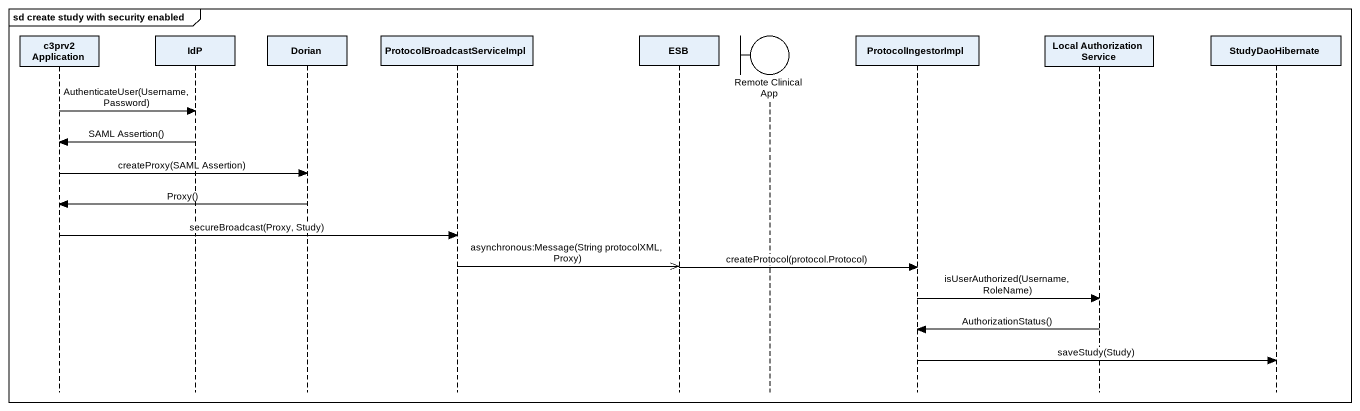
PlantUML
@startuml
mainframe sd create study with security enabled
hide footbox
participant "c3prv2 Application" as c3prv2_Application
participant IdP
participant Dorian
participant ProtocolBroadcastServiceImpl
participant ESB
boundary "Remote Clinical App" as Remote_Clinical_App
participant ProtocolIngestorImpl
participant "Local Authorization Service" as Local_Authorization_Service
participant StudyDaoHibernate

c3prv2_Application -> IdP : AuthenticateUser(Username, Password)
IdP -> c3prv2_Application : SAML Assertion()
c3prv2_Application -> Dorian : createProxy(SAML Assertion)
Dorian -> c3prv2_Application : Proxy()
c3prv2_Application -> ProtocolBroadcastServiceImpl : secureBroadcast(Proxy, Study)
ProtocolBroadcastServiceImpl ->> ESB : asynchronous:Message(String protocolXML, Proxy)
ESB -> ProtocolIngestorImpl : createProtocol(protocol.Protocol)
ProtocolIngestorImpl -> Local_Authorization_Service : isUserAuthorized(Username, RoleName)
Local_Authorization_Service -> ProtocolIngestorImpl : AuthorizationStatus()
ProtocolIngestorImpl -> StudyDaoHibernate : saveStudy(Study)
@enduml
